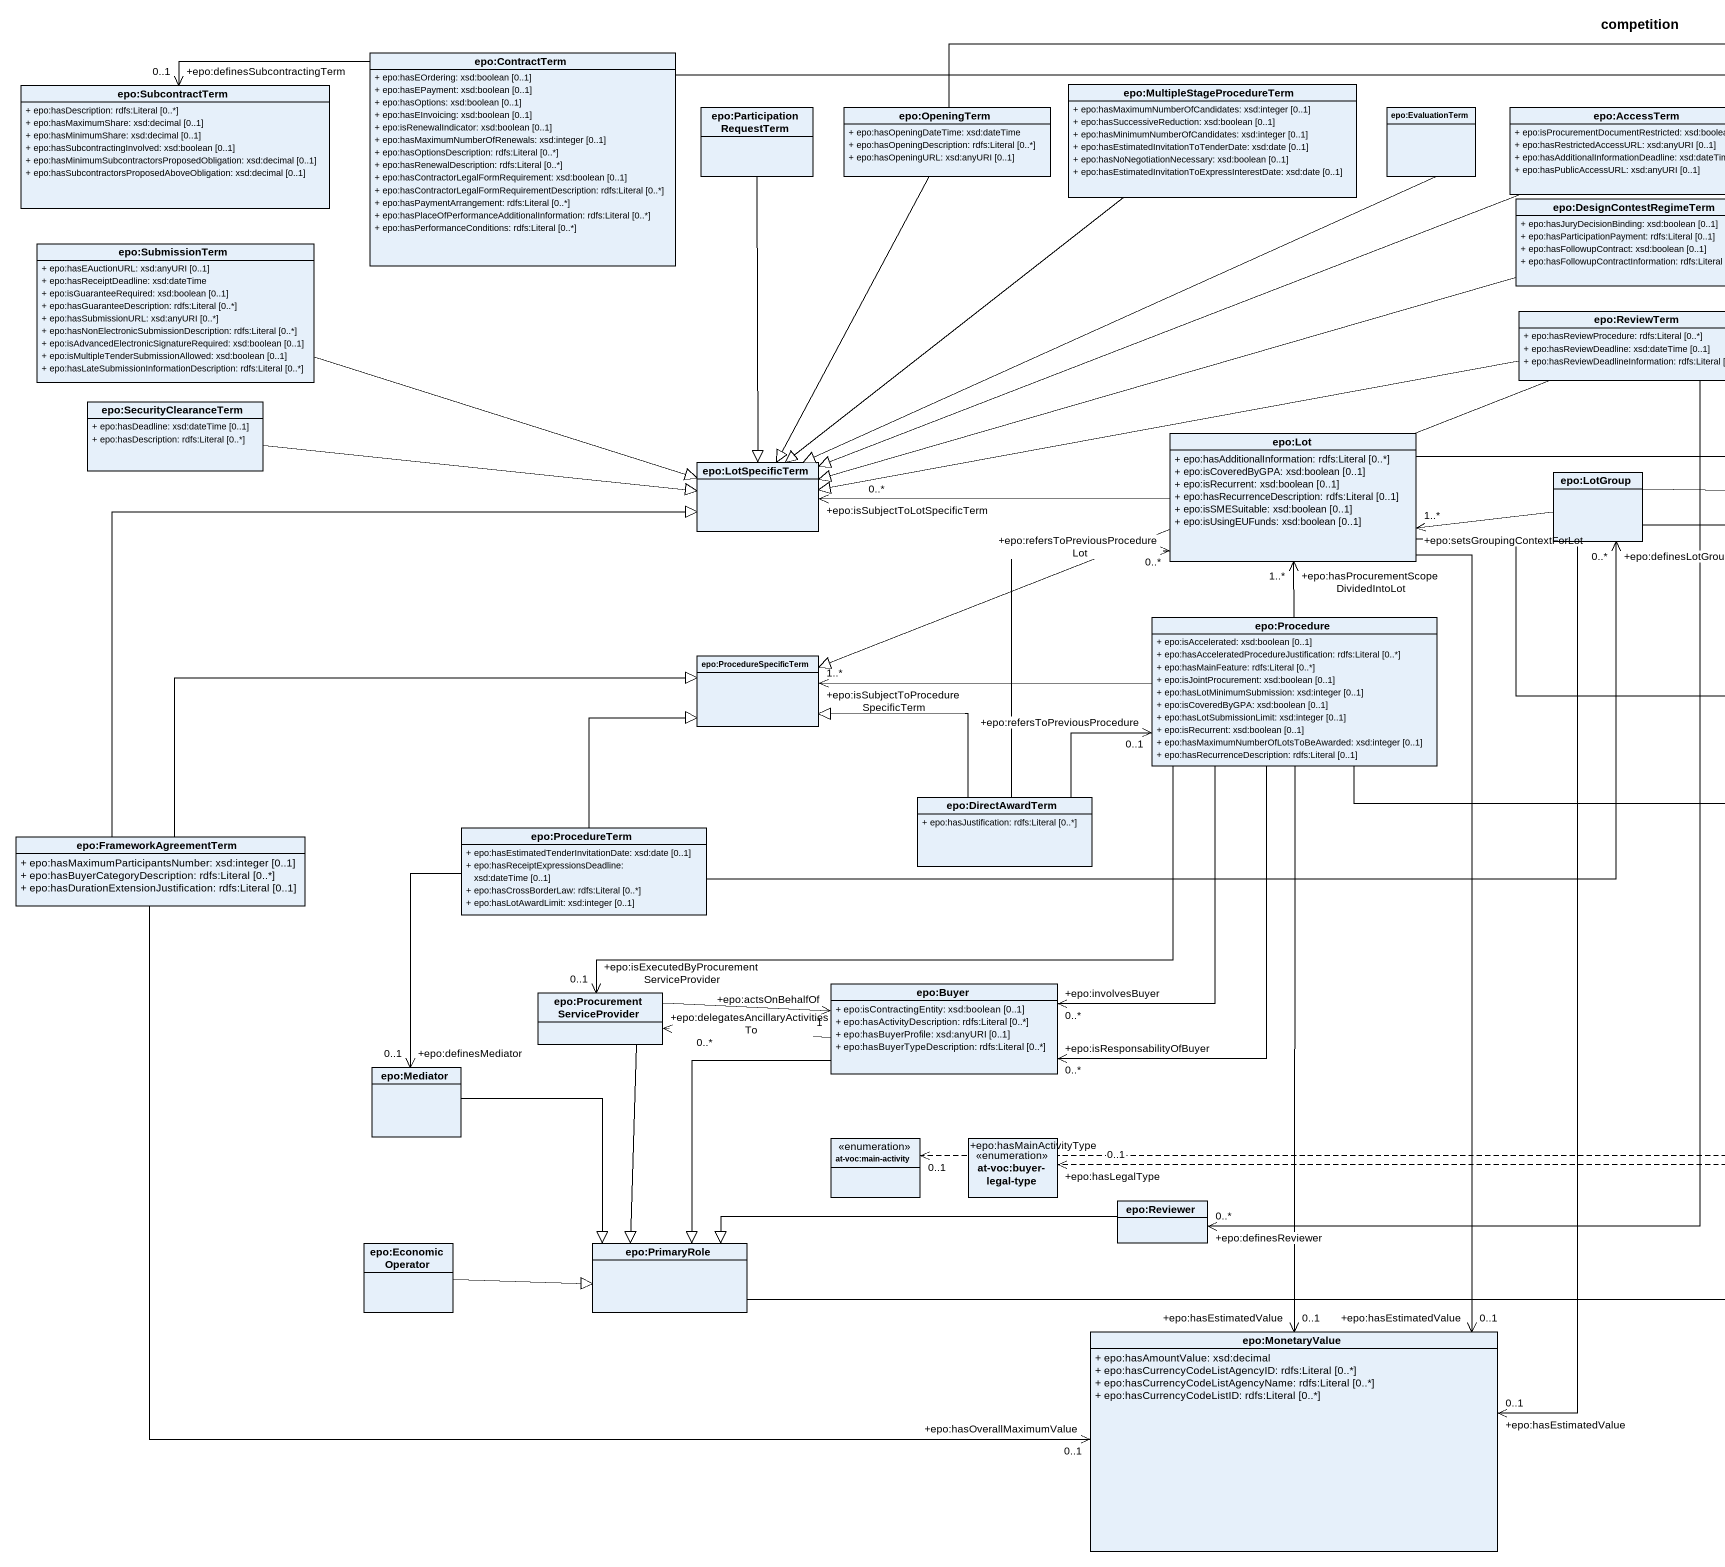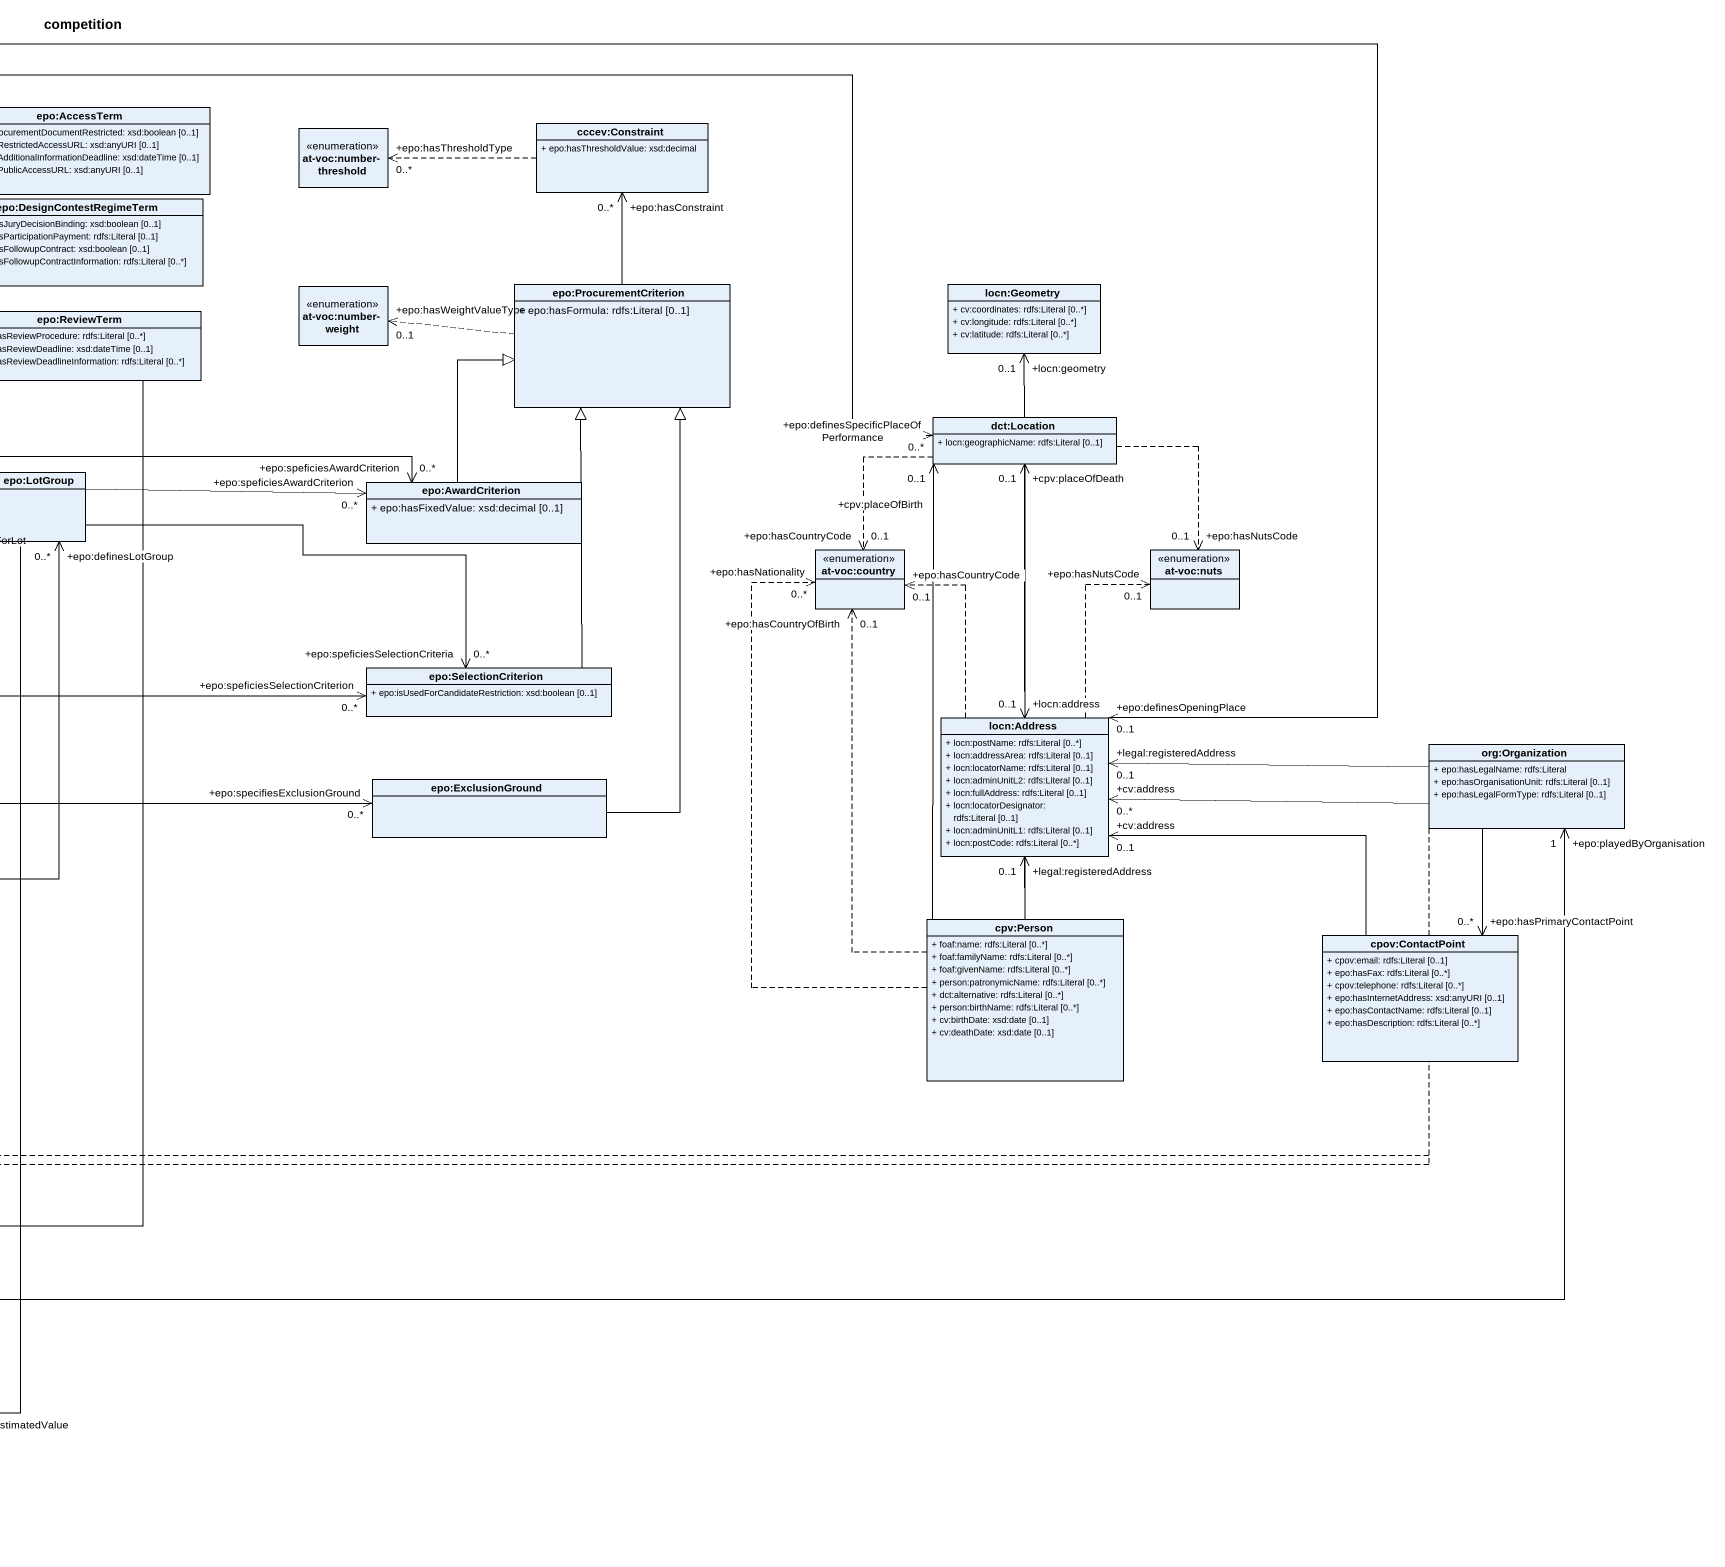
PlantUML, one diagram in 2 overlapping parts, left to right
@startuml
title competition
hide circle
hide empty members
skinparam classAttributeIconSize 0
class "epo:ContractTerm" as epo_ContractTerm {
  + epo:hasEOrdering: xsd:boolean [0..1]
  + epo:hasEPayment: xsd:boolean [0..1]
  + epo:hasOptions: xsd:boolean [0..1]
  + epo:hasEInvoicing: xsd:boolean [0..1]
  + epo:isRenewalIndicator: xsd:boolean [0..1]
  + epo:hasMaximumNumberOfRenewals: xsd:integer [0..1]
  + epo:hasOptionsDescription: rdfs:Literal [0..*]
  + epo:hasRenewalDescription: rdfs:Literal [0..*]
  + epo:hasContractorLegalFormRequirement: xsd:boolean [0..1]
  + epo:hasContractorLegalFormRequirementDescription: rdfs:Literal [0..*]
  + epo:hasPaymentArrangement: rdfs:Literal [0..*]
  + epo:hasPlaceOfPerformanceAdditionalInformation: rdfs:Literal [0..*]
  + epo:hasPerformanceConditions: rdfs:Literal [0..*]
}
class "epo:SubcontractTerm" as epo_SubcontractTerm {
  + epo:hasDescription: rdfs:Literal [0..*]
  + epo:hasMaximumShare: xsd:decimal [0..1]
  + epo:hasMinimumShare: xsd:decimal [0..1]
  + epo:hasSubcontractingInvolved: xsd:boolean [0..1]
  + epo:hasMinimumSubcontractorsProposedObligation: xsd:decimal [0..1]
  + epo:hasSubcontractorsProposedAboveObligation: xsd:decimal [0..1]
}
class "epo:ParticipationRequestTerm" as epo_ParticipationRequestTerm
class "epo:OpeningTerm" as epo_OpeningTerm {
  + epo:hasOpeningDateTime: xsd:dateTime
  + epo:hasOpeningDescription: rdfs:Literal [0..*]
  + epo:hasOpeningURL: xsd:anyURI [0..1]
}
class "epo:MultipleStageProcedureTerm" as epo_MultipleStageProcedureTe {
  + epo:hasMaximumNumberOfCandidates: xsd:integer [0..1]
  + epo:hasSuccessiveReduction: xsd:boolean [0..1]
  + epo:hasMinimumNumberOfCandidates: xsd:integer [0..1]
  + epo:hasEstimatedInvitationToTenderDate: xsd:date [0..1]
  + epo:hasNoNegotiationNecessary: xsd:boolean [0..1]
  + epo:hasEstimatedInvitationToExpressInterestDate: xsd:date [0..1]
}
class "epo:EvaluationTerm" as epo_EvaluationTerm
class "epo:AccessTerm" as epo_AccessTerm {
  + epo:isProcurementDocumentRestricted: xsd:boolean [0..1]
  + epo:hasRestrictedAccessURL: xsd:anyURI [0..1]
  + epo:hasAdditionalInformationDeadline: xsd:dateTime [0..1]
  + epo:hasPublicAccessURL: xsd:anyURI [0..1]
}
enum "at-voc:number-threshold" as at_voc_number_threshold
class "cccev:Constraint" as cccev_Constraint {
  + epo:hasThresholdValue: xsd:decimal
}
class "epo:DesignContestRegimeTerm" as epo_DesignContestRegimeTerm {
  + epo:hasJuryDecisionBinding: xsd:boolean [0..1]
  + epo:hasParticipationPayment: rdfs:Literal [0..1]
  + epo:hasFollowupContract: xsd:boolean [0..1]
  + epo:hasFollowupContractInformation: rdfs:Literal [0..*]
}
class "epo:SubmissionTerm" as epo_SubmissionTerm {
  + epo:hasEAuctionURL: xsd:anyURI [0..1]
  + epo:hasReceiptDeadline: xsd:dateTime
  + epo:isGuaranteeRequired: xsd:boolean [0..1]
  + epo:hasGuaranteeDescription: rdfs:Literal [0..*]
  + epo:hasSubmissionURL: xsd:anyURI [0..*]
  + epo:hasNonElectronicSubmissionDescription: rdfs:Literal [0..*]
  + epo:isAdvancedElectronicSignatureRequired: xsd:boolean [0..1]
  + epo:isMultipleTenderSubmissionAllowed: xsd:boolean [0..1]
  + epo:hasLateSubmissionInformationDescription: rdfs:Literal [0..*]
}
enum "at-voc:number-weight" as at_voc_number_weight
class "epo:ProcurementCriterion" as epo_ProcurementCriterion {
  + epo:hasFormula: rdfs:Literal [0..1]
}
class "locn:Geometry" as locn_Geometry {
  + cv:coordinates: rdfs:Literal [0..*]
  + cv:longitude: rdfs:Literal [0..*]
  + cv:latitude: rdfs:Literal [0..*]
}
class "epo:ReviewTerm" as epo_ReviewTerm {
  + epo:hasReviewProcedure: rdfs:Literal [0..*]
  + epo:hasReviewDeadline: xsd:dateTime [0..1]
  + epo:hasReviewDeadlineInformation: rdfs:Literal [0..*]
}
class "epo:SecurityClearanceTerm" as epo_SecurityClearanceTerm {
  + epo:hasDeadline: xsd:dateTime [0..1]
  + epo:hasDescription: rdfs:Literal [0..*]
}
class "epo:Lot" as epo_Lot {
  + epo:hasAdditionalInformation: rdfs:Literal [0..*]
  + epo:isCoveredByGPA: xsd:boolean [0..1]
  + epo:isRecurrent: xsd:boolean [0..1]
  + epo:hasRecurrenceDescription: rdfs:Literal [0..1]
  + epo:isSMESuitable: xsd:boolean [0..1]
  + epo:isUsingEUFunds: xsd:boolean [0..1]
}
class "dct:Location" as dct_Location {
  + locn:geographicName: rdfs:Literal [0..1]
}
class "epo:LotSpecificTerm" as epo_LotSpecificTerm
class "epo:LotGroup" as epo_LotGroup
class "epo:AwardCriterion" as epo_AwardCriterion {
  + epo:hasFixedValue: xsd:decimal [0..1]
}
enum "at-voc:country" as at_voc_country
enum "at-voc:nuts" as at_voc_nuts
class "epo:Procedure" as epo_Procedure {
  + epo:isAccelerated: xsd:boolean [0..1]
  + epo:hasAcceleratedProcedureJustification: rdfs:Literal [0..*]
  + epo:hasMainFeature: rdfs:Literal [0..*]
  + epo:isJointProcurement: xsd:boolean [0..1]
  + epo:hasLotMinimumSubmission: xsd:integer [0..1]
  + epo:isCoveredByGPA: xsd:boolean [0..1]
  + epo:hasLotSubmissionLimit: xsd:integer [0..1]
  + epo:isRecurrent: xsd:boolean [0..1]
  + epo:hasMaximumNumberOfLotsToBeAwarded: xsd:integer [0..1]
  + epo:hasRecurrenceDescription: rdfs:Literal [0..1]
}
class "epo:ProcedureSpecificTerm" as epo_ProcedureSpecificTerm
class "epo:SelectionCriterion" as epo_SelectionCriterion {
  + epo:isUsedForCandidateRestriction: xsd:boolean [0..1]
}
class "locn:Address" as locn_Address {
  + locn:postName: rdfs:Literal [0..*]
  + locn:addressArea: rdfs:Literal [0..1]
  + locn:locatorName: rdfs:Literal [0..1]
  + locn:adminUnitL2: rdfs:Literal [0..1]
  + locn:fullAddress: rdfs:Literal [0..1]
  + locn:locatorDesignator: rdfs:Literal [0..1]
  + locn:adminUnitL1: rdfs:Literal [0..1]
  + locn:postCode: rdfs:Literal [0..*]
}
class "org:Organization" as org_Organization {
  + epo:hasLegalName: rdfs:Literal
  + epo:hasOrganisationUnit: rdfs:Literal [0..1]
  + epo:hasLegalFormType: rdfs:Literal [0..1]
}
class "epo:DirectAwardTerm" as epo_DirectAwardTerm {
  + epo:hasJustification: rdfs:Literal [0..*]
}
class "epo:ExclusionGround" as epo_ExclusionGround
class "epo:FrameworkAgreementTerm" as epo_FrameworkAgreementTerm {
  + epo:hasMaximumParticipantsNumber: xsd:integer [0..1]
  + epo:hasBuyerCategoryDescription: rdfs:Literal [0..*]
  + epo:hasDurationExtensionJustification: rdfs:Literal [0..1]
}
class "epo:ProcedureTerm" as epo_ProcedureTerm {
  + epo:hasEstimatedTenderInvitationDate: xsd:date [0..1]
  + epo:hasReceiptExpressionsDeadline: xsd:dateTime [0..1]
  + epo:hasCrossBorderLaw: rdfs:Literal [0..*]
  + epo:hasLotAwardLimit: xsd:integer [0..1]
}
class "cpv:Person" as cpv_Person {
  + foaf:name: rdfs:Literal [0..*]
  + foaf:familyName: rdfs:Literal [0..*]
  + foaf:givenName: rdfs:Literal [0..*]
  + person:patronymicName: rdfs:Literal [0..*]
  + dct:alternative: rdfs:Literal [0..*]
  + person:birthName: rdfs:Literal [0..*]
  + cv:birthDate: xsd:date [0..1]
  + cv:deathDate: xsd:date [0..1]
}
class "cpov:ContactPoint" as cpov_ContactPoint {
  + cpov:email: rdfs:Literal [0..1]
  + epo:hasFax: rdfs:Literal [0..*]
  + cpov:telephone: rdfs:Literal [0..*]
  + epo:hasInternetAddress: xsd:anyURI [0..1]
  + epo:hasContactName: rdfs:Literal [0..1]
  + epo:hasDescription: rdfs:Literal [0..*]
}
class "epo:ProcurementServiceProvider" as epo_ProcurementServiceProvid
class "epo:Buyer" as epo_Buyer {
  + epo:isContractingEntity: xsd:boolean [0..1]
  + epo:hasActivityDescription: rdfs:Literal [0..*]
  + epo:hasBuyerProfile: xsd:anyURI [0..1]
  + epo:hasBuyerTypeDescription: rdfs:Literal [0..*]
}
class "epo:Mediator" as epo_Mediator
enum "at-voc:main-activity" as at_voc_main_activity
enum "at-voc:buyer-legal-type" as at_voc_buyer_legal_type
class "epo:Reviewer" as epo_Reviewer
class "epo:EconomicOperator" as epo_EconomicOperator
class "epo:PrimaryRole" as epo_PrimaryRole
class "epo:MonetaryValue" as epo_MonetaryValue {
  + epo:hasAmountValue: xsd:decimal
  + epo:hasCurrencyCodeListAgencyID: rdfs:Literal [0..*]
  + epo:hasCurrencyCodeListAgencyName: rdfs:Literal [0..*]
  + epo:hasCurrencyCodeListID: rdfs:Literal [0..*]
}
epo_ContractTerm -left-> "+epo:definesSubcontractingTerm\n0..1" epo_SubcontractTerm
epo_ContractTerm -right-> "+epo:definesSpecificPlaceOfPerformance\n0..*" dct_Location
epo_ParticipationRequestTerm --|> epo_LotSpecificTerm
epo_OpeningTerm --|> epo_LotSpecificTerm
epo_OpeningTerm -right-> "+epo:definesOpeningPlace\n0..1" locn_Address
epo_MultipleStageProcedureTe --|> epo_LotSpecificTerm
epo_EvaluationTerm -left-|> epo_LotSpecificTerm
epo_AccessTerm -left-|> epo_LotSpecificTerm
cccev_Constraint .left.> "+epo:hasThresholdType\n0..*" at_voc_number_threshold
epo_DesignContestRegimeTerm -left-|> epo_LotSpecificTerm
epo_SubmissionTerm -right-|> epo_LotSpecificTerm
epo_ProcurementCriterion -up-> "+epo:hasConstraint\n0..*" cccev_Constraint
epo_ProcurementCriterion .left.> "+epo:hasWeightValueType\n0..1" at_voc_number_weight
epo_ReviewTerm -left-|> epo_LotSpecificTerm
epo_ReviewTerm -left-|> epo_ProcedureSpecificTerm
epo_ReviewTerm --> "+epo:definesReviewer\n0..*" epo_Reviewer
epo_SecurityClearanceTerm -right-|> epo_LotSpecificTerm
epo_Lot -left-> "+epo:isSubjectToLotSpecificTerm\n0..*" epo_LotSpecificTerm
epo_Lot -right-> "+epo:speficiesAwardCriterion\n0..*" epo_AwardCriterion
epo_Lot -right-> "+epo:speficiesSelectionCriterion\n0..*" epo_SelectionCriterion
epo_Lot --> "+epo:hasEstimatedValue\n0..1" epo_MonetaryValue
dct_Location -up-> "+locn:geometry\n0..1" locn_Geometry
dct_Location ..> "+epo:hasCountryCode\n0..1" at_voc_country
dct_Location ..> "+epo:hasNutsCode\n0..1" at_voc_nuts
dct_Location --> "+locn:address\n0..1" locn_Address
epo_LotGroup -left-> "+epo:setsGroupingContextForLot\n1..*" epo_Lot
epo_LotGroup -right-> "+epo:speficiesAwardCriterion\n0..*" epo_AwardCriterion
epo_LotGroup -right-> "+epo:speficiesSelectionCriteria\n0..*" epo_SelectionCriterion
epo_LotGroup --> "+epo:hasEstimatedValue\n0..1" epo_MonetaryValue
epo_AwardCriterion -up-|> epo_ProcurementCriterion
epo_Procedure -up-> "+epo:hasProcurementScopeDividedIntoLot\n1..*" epo_Lot
epo_Procedure -left-> "+epo:isSubjectToProcedureSpecificTerm\n1..*" epo_ProcedureSpecificTerm
epo_Procedure -right-> "+epo:specifiesExclusionGround\n0..*" epo_ExclusionGround
epo_Procedure -left-> "+epo:isExecutedByProcurementServiceProvider\n0..1" epo_ProcurementServiceProvid
epo_Procedure --> "+epo:involvesBuyer\n0..*" epo_Buyer
epo_Procedure --> "+epo:isResponsabilityOfBuyer\n0..*" epo_Buyer
epo_Procedure --> "+epo:hasEstimatedValue\n0..1" epo_MonetaryValue
epo_SelectionCriterion -up-|> epo_ProcurementCriterion
locn_Address .up.> "+epo:hasCountryCode\n0..1" at_voc_country
locn_Address .up.> "+epo:hasNutsCode\n0..1" at_voc_nuts
org_Organization -left-> "+legal:registeredAddress\n0..1" locn_Address
org_Organization -left-> "+cv:address\n0..*" locn_Address
org_Organization --> "+epo:hasPrimaryContactPoint\n0..*" cpov_ContactPoint
org_Organization .left.> "+epo:hasMainActivityType\n0..1" at_voc_main_activity
org_Organization .left.> "+epo:hasLegalType\n0..1" at_voc_buyer_legal_type
epo_DirectAwardTerm -up-> "+epo:refersToPreviousProcedureLot\n0..*" epo_Lot
epo_DirectAwardTerm -right-> "+epo:refersToPreviousProcedure\n0..1" epo_Procedure
epo_DirectAwardTerm -left-|> epo_ProcedureSpecificTerm
epo_ExclusionGround -up-|> epo_ProcurementCriterion
epo_FrameworkAgreementTerm -up-|> epo_LotSpecificTerm
epo_FrameworkAgreementTerm -right-|> epo_ProcedureSpecificTerm
epo_FrameworkAgreementTerm -right-> "+epo:hasOverallMaximumValue\n0..1" epo_MonetaryValue
epo_ProcedureTerm -right-> "+epo:definesLotGroup\n0..*" epo_LotGroup
epo_ProcedureTerm -up-|> epo_ProcedureSpecificTerm
epo_ProcedureTerm --> "+epo:definesMediator\n0..1" epo_Mediator
cpv_Person -up-> "+cpv:placeOfBirth\n0..1" dct_Location
cpv_Person -up-> "+cpv:placeOfDeath\n0..1" dct_Location
cpv_Person .up.> "+epo:hasNationality\n0..*" at_voc_country
cpv_Person .up.> "+epo:hasCountryOfBirth\n0..1" at_voc_country
cpv_Person -up-> "+legal:registeredAddress\n0..1" locn_Address
cpov_ContactPoint -left-> "+cv:address\n0..1" locn_Address
epo_ProcurementServiceProvid -right-> "+epo:actsOnBehalfOf\n1" epo_Buyer
epo_ProcurementServiceProvid --|> epo_PrimaryRole
epo_Buyer -left-> "+epo:delegatesAncillaryActivitiesTo\n0..*" epo_ProcurementServiceProvid
epo_Buyer --|> epo_PrimaryRole
epo_Mediator --|> epo_PrimaryRole
epo_Reviewer -left-|> epo_PrimaryRole
epo_EconomicOperator -right-|> epo_PrimaryRole
epo_PrimaryRole -right-> "+epo:playedByOrganisation\n1" org_Organization
@enduml
